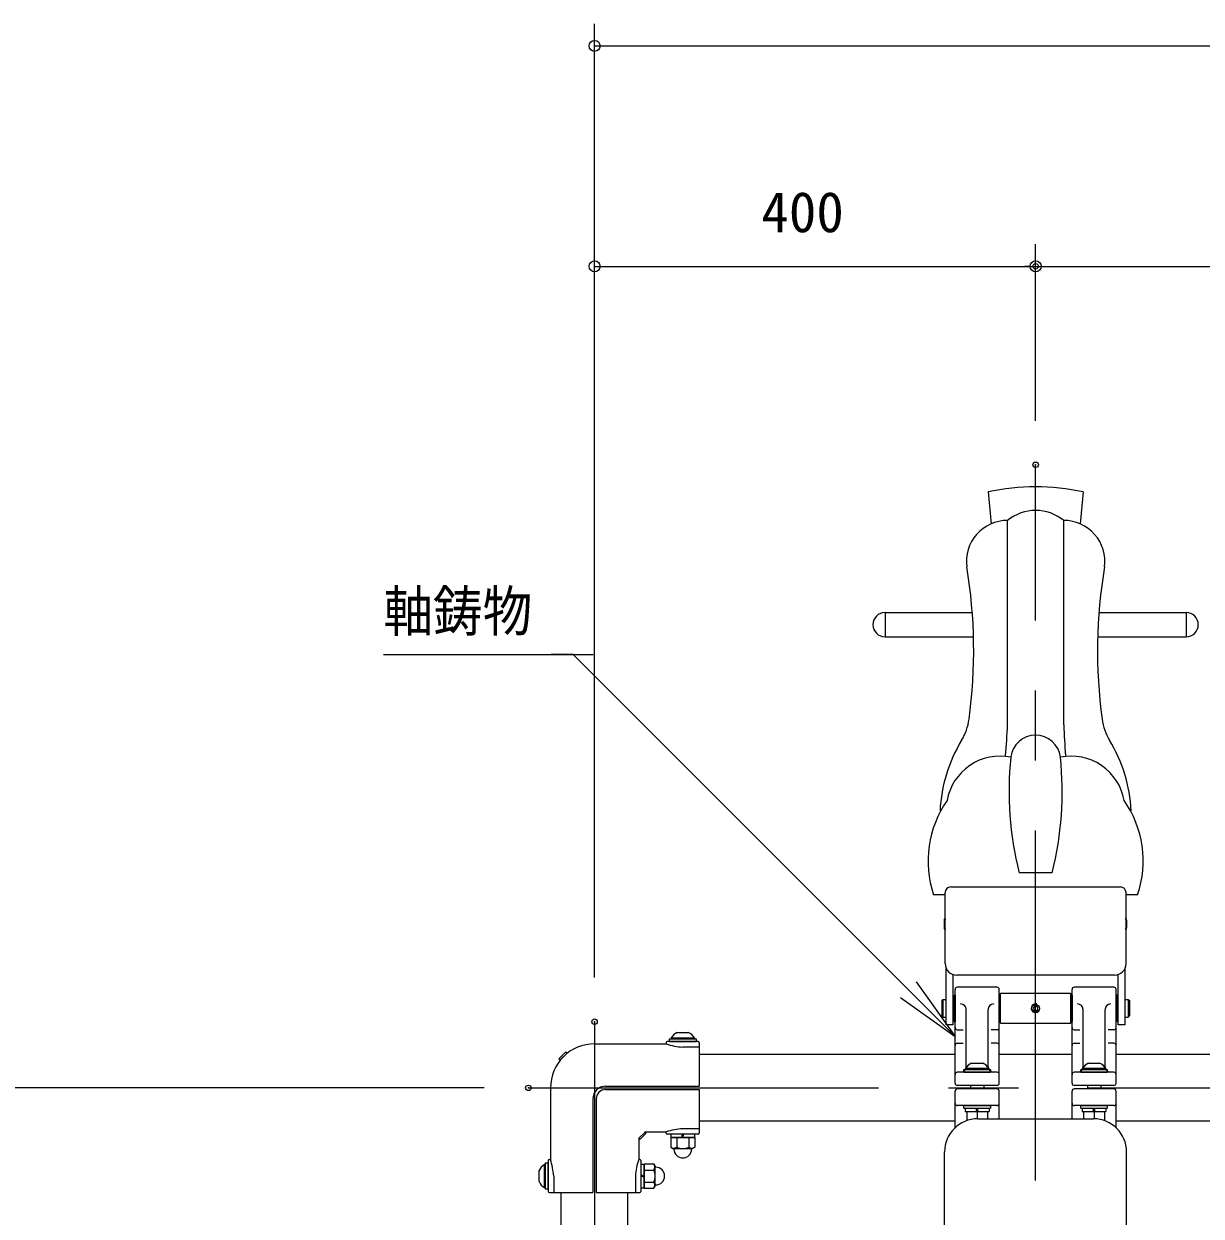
# Model space of a CAD drawing. Units: millimetres at full size, sheet at 1:10; details may follow other scales. Extents: x 5 to 8405, y -9 to 5949.
# Drawn here: x 3829 to 4897, y 2328 to 3410 of the extents above; entities that cross this region are included whole.
import ezdxf
from ezdxf.enums import TextEntityAlignment as Align

# ---------------------------------------------------------------- set-up
doc = ezdxf.new("R2010")
doc.units = ezdxf.units.MM
doc.header["$LTSCALE"] = 10
doc.header["$PDMODE"] = 32
doc.header["$PDSIZE"] = 5
doc.linetypes.add('USER2', pattern=[50.8, 31.75, -6.35, 6.35, -6.35])
doc.layers.add('LY_5', color=7, linetype='Continuous', lineweight=0)
doc.layers.add('LY_6', color=7, linetype='Continuous', lineweight=0)
doc.styles.add('ＭＳ ゴシック', font='')
doc.styles.get('ＭＳ ゴシック').set_extended_font_data('MS Gothic')

# ---------------------------------------------------------------- blocks, each defined once
blk = doc.blocks.new('-016-_DOTBLANK')
at = {"color": 7, "linetype": 'Continuous', "lineweight": 0}
blk.add_line((-0.5, 0), (-1, 0), dxfattribs=at)
blk.add_circle((0, 0), 0.5, dxfattribs=at)
blk = doc.blocks.new('-003-_U3')
at = {"color": 7, "linetype": 'Continuous', "lineweight": 0}
for p, q in [((-1, 0.1667), (0, 0)), ((0, 0), (-1, 0)), ((-1, -0.1667), (0, 0))]:
    blk.add_line(p, q, dxfattribs=at)

msp = doc.modelspace()

# ---------------------------------------------------------------- linework, layer by layer
at = {"layer": 'LY_5', "linetype": 'USER2'}
for p, q in [((4747, 1852.48), (4747, 3009.73)), ((4347, 2504.48), (4347, 1674.48)), ((4287, 2444.48), (5207, 2444.48))]:
    msp.add_line(p, q, dxfattribs=at)
at = {"layer": 'LY_5'}
for p, q in [((4703.83, 2985.14), (4706.55, 2956.12)), ((4790.17, 2985.14), (4787.45, 2956.12)), ((4721.5, 2773.68), (4721.5, 2959.25)), ((4772.5, 2773.68), (4772.5, 2959.25)), ((4610.5, 2875.73), (4610.5, 2853.73)), ((4610.5, 2875.73), (4689.56, 2875.73)), ((4804.44, 2875.73), (4883.5, 2875.73)), ((4883.5, 2875.73), (4883.5, 2853.73)), ((4610.5, 2853.73), (4690.7, 2853.73)), ((4803.3, 2853.73), (4883.5, 2853.73)), ((4762, 2639.71), (4732, 2639.71)), ((4665, 2619.73), (4654.5, 2619.73)), ((4665, 2557.23), (4665, 2621.73)), ((4670, 2626.73), (4824, 2626.73)), ((4829, 2557.23), (4829, 2621.73)), ((4839.5, 2619.73), (4829, 2619.73)), ((4664.5, 2588.48), (4664.5, 2597.98)), ((4664.5, 2597.98), (4665.7, 2597.98)), ((4829.5, 2597.98), (4828.3, 2597.98)), ((4829.5, 2588.48), (4829.5, 2597.98)), ((4664.5, 2588.48), (4665.7, 2588.48)), ((4829.5, 2588.48), (4828.3, 2588.48)), ((4666, 2501.73), (4666, 2552.76)), ((4828, 2552.76), (4828, 2501.73)), ((4672, 2547.33), (4672, 2501.73)), ((4818.5, 2546.73), (4675.5, 2546.73)), ((4822, 2501.73), (4822, 2547.33)), ((4674, 2448.73), (4674, 2533.73)), ((4712, 2535.73), (4676, 2535.73)), ((4714, 2448.73), (4714, 2533.73)), ((4780, 2448.73), (4780, 2533.73)), ((4818, 2535.73), (4782, 2535.73)), ((4820, 2448.73), (4820, 2533.73)), ((4662, 2523.73), (4663, 2524.73)), ((4662, 2523.73), (4662, 2509.73)), ((4663, 2524.73), (4663, 2508.73)), ((4663, 2524.73), (4666, 2524.73)), ((4672, 2524.73), (4672.95, 2524.73)), ((4673, 2528.73), (4673, 2504.73)), ((4673, 2528.73), (4674, 2528.73)), ((4674, 2528.73), (4674, 2504.73)), ((4714, 2528.73), (4714, 2504.73)), ((4715, 2528.73), (4714, 2528.73)), ((4715, 2529.83), (4715.5, 2530.33)), ((4715, 2529.83), (4715, 2503.63)), ((4715, 2528.73), (4715, 2504.73)), ((4715.5, 2530.33), (4778.5, 2530.33)), ((4778.5, 2530.33), (4779, 2529.83)), ((4779, 2503.63), (4779, 2529.83)), ((4779, 2528.73), (4779, 2504.73)), ((4779, 2528.73), (4780, 2528.73)), ((4780, 2528.73), (4780, 2504.73)), ((4820, 2528.73), (4820, 2504.73)), ((4821, 2528.73), (4820, 2528.73)), ((4821, 2528.73), (4821, 2504.73)), ((4821, 2524.73), (4822, 2524.73)), ((4828, 2524.73), (4831, 2524.73)), ((4831, 2524.73), (4832, 2523.73)), ((4831, 2524.73), (4831, 2508.73)), ((4832, 2523.73), (4832, 2509.73)), ((4662, 2509.73), (4663, 2508.73)), ((4684, 2463.73), (4684, 2515.65)), ((4704, 2463.73), (4704, 2515.65)), ((4745.85, 2518.73), (4744.69, 2516.73)), ((4744.69, 2516.73), (4745.85, 2514.73)), ((4748.15, 2518.73), (4745.85, 2518.73)), ((4745.85, 2514.73), (4748.15, 2514.73)), ((4749.31, 2516.73), (4748.15, 2518.73)), ((4748.15, 2514.73), (4749.31, 2516.73)), ((4790, 2463.73), (4790, 2515.65)), ((4810, 2463.73), (4810, 2515.65)), ((4831, 2508.73), (4832, 2509.73)), ((4663, 2508.73), (4666, 2508.73)), ((4672, 2501.73), (4666, 2501.73)), ((4672, 2508.73), (4672.95, 2508.73)), ((4673, 2504.73), (4674, 2504.73)), ((4715, 2504.73), (4714, 2504.73)), ((4715, 2503.63), (4715.5, 2503.13)), ((4715.5, 2503.13), (4778.5, 2503.13)), ((4779, 2503.63), (4778.5, 2503.13)), ((4779, 2504.73), (4780, 2504.73)), ((4821, 2504.73), (4820, 2504.73)), ((4821, 2508.73), (4822, 2508.73)), ((4828, 2501.73), (4822, 2501.73)), ((4828, 2508.73), (4831, 2508.73)), ((4415, 2486.48), (4415, 2488.98)), ((4415, 2488.98), (4439, 2488.98)), ((4416.5, 2489.98), (4437.5, 2489.98)), ((4416.5, 2489.98), (4416.5, 2488.98)), ((4416.5, 2488.98), (4437.5, 2488.98)), ((4422, 2494.78), (4432, 2494.78)), ((4437.5, 2489.98), (4437.5, 2488.98)), ((4439, 2488.98), (4439, 2486.48)), ((4676, 2497.27), (4681.24, 2497.27)), ((4712, 2497.27), (4706.76, 2497.27)), ((4782, 2497.27), (4787.24, 2497.27)), ((4818, 2497.27), (4812.76, 2497.27)), ((4314.73, 2470.9), (4320.74, 2476.92)), ((4322, 2476.05), (4320.74, 2476.92)), ((4347, 2484.48), (4412, 2484.48)), ((4412, 2485.48), (4412, 2484.48)), ((4441, 2486.48), (4413, 2486.48)), ((4415, 2486.48), (4439, 2486.48)), ((4442, 2481.5), (4427, 2481.5)), ((4442, 2485.48), (4442, 2445.98)), ((4676, 2484.92), (4681.24, 2484.92)), ((4712, 2484.92), (4706.76, 2484.92)), ((4782, 2484.92), (4787.24, 2484.92)), ((4818, 2484.92), (4812.76, 2484.92)), ((4314.73, 2470.9), (4315.63, 2469.68)), ((4315.63, 2469.68), (4322, 2476.05)), ((4315.82, 2469.5), (4315.63, 2469.68)), ((4322.18, 2475.86), (4322, 2476.05)), ((4674, 2474.73), (4442, 2474.73)), ((4689, 2467.03), (4699, 2467.03)), ((4780, 2474.73), (4714, 2474.73)), ((4795, 2467.03), (4805, 2467.03)), ((5052, 2474.73), (4820, 2474.73)), ((4712, 2458.73), (4676, 2458.73)), ((4682, 2458.73), (4682, 2461.23)), ((4682, 2461.23), (4706, 2461.23)), ((4682, 2458.73), (4706, 2458.73)), ((4683.5, 2462.23), (4704.5, 2462.23)), ((4683.5, 2462.23), (4683.5, 2461.23)), ((4683.5, 2461.23), (4704.5, 2461.23)), ((4704.5, 2462.23), (4704.5, 2461.23)), ((4706, 2461.23), (4706, 2458.73)), ((4818, 2458.73), (4782, 2458.73)), ((4788, 2458.73), (4788, 2461.23)), ((4788, 2461.23), (4812, 2461.23)), ((4788, 2458.73), (4812, 2458.73)), ((4789.5, 2462.23), (4810.5, 2462.23)), ((4789.5, 2462.23), (4789.5, 2461.23)), ((4789.5, 2461.23), (4810.5, 2461.23)), ((4810.5, 2462.23), (4810.5, 2461.23)), ((4812, 2461.23), (4812, 2458.73)), ((4307, 2444.48), (4307, 2379.48)), ((4357, 2445.98), (4442, 2445.98)), ((4712, 2446.73), (4676, 2446.73)), ((4688, 2446.73), (4688, 2443.48)), ((4700, 2446.73), (4700, 2443.48)), ((4818, 2446.73), (4782, 2446.73)), ((4794, 2446.73), (4794, 2443.48)), ((4806, 2446.73), (4806, 2443.48)), ((4345.5, 2434.48), (4345.5, 2349.48)), ((4348.5, 2434.48), (4348.5, 2349.48)), ((4357, 2442.98), (4442, 2442.98)), ((4442, 2442.98), (4442, 2403.48)), ((4674, 2408.39), (4674, 2441.48)), ((4712, 2443.48), (4676, 2443.48)), ((4714, 2416.48), (4714, 2441.48)), ((4780, 2416.48), (4780, 2441.48)), ((4818, 2443.48), (4782, 2443.48)), ((4820, 2408.39), (4820, 2441.48)), ((4712, 2428.48), (4676, 2428.48)), ((4682, 2425.98), (4682, 2428.48)), ((4682, 2428.48), (4706, 2428.48)), ((4682, 2425.98), (4706, 2425.98)), ((4683.25, 2425.98), (4683.25, 2422.98)), ((4683.25, 2425.98), (4704.75, 2425.98)), ((4683.25, 2422.98), (4704.75, 2422.98)), ((4684.5, 2422.98), (4703.5, 2422.98)), ((4684.5, 2422.98), (4684.5, 2414.77)), ((4693.83, 2422.98), (4693.03, 2425.98)), ((4694, 2422.98), (4694, 2416.48)), ((4694.97, 2422.98), (4694.17, 2425.98)), ((4703.5, 2422.98), (4703.5, 2416.48)), ((4704.75, 2425.98), (4704.75, 2422.98)), ((4706, 2428.48), (4706, 2425.98)), ((4818, 2428.48), (4782, 2428.48)), ((4788, 2425.98), (4788, 2428.48)), ((4788, 2428.48), (4812, 2428.48)), ((4788, 2425.98), (4812, 2425.98)), ((4789.25, 2425.98), (4789.25, 2422.98)), ((4789.25, 2425.98), (4810.75, 2425.98)), ((4789.25, 2422.98), (4810.75, 2422.98)), ((4790.5, 2422.98), (4809.5, 2422.98)), ((4790.5, 2422.98), (4790.5, 2416.48)), ((4799.83, 2422.98), (4799.03, 2425.98)), ((4800, 2422.98), (4800, 2416.48)), ((4800.97, 2422.98), (4800.17, 2425.98)), ((4809.5, 2422.98), (4809.5, 2414.77)), ((4810.75, 2425.98), (4810.75, 2422.98)), ((4812, 2428.48), (4812, 2425.98)), ((4674, 2414.23), (4442, 2414.23)), ((4694.5, 2416.48), (4799.5, 2416.48)), ((5052, 2414.23), (4820, 2414.23)), ((4387.14, 2398.73), (4392.75, 2404.34)), ((4388.28, 2397.97), (4393.51, 2403.2)), ((4392.67, 2404.47), (4393.51, 2403.2)), ((4393, 2404.48), (4412, 2404.48)), ((4412, 2403.48), (4412, 2404.48)), ((4441, 2402.48), (4413, 2402.48)), ((4416.25, 2402.48), (4416.25, 2399.48)), ((4437.75, 2402.48), (4416.25, 2402.48)), ((4426.03, 2399.48), (4426.83, 2402.48)), ((4442, 2407.46), (4427, 2407.46)), ((4427.17, 2399.48), (4427.97, 2402.48)), ((4437.75, 2402.48), (4437.75, 2399.48)), ((4387, 2398.48), (4387, 2379.48)), ((4387.01, 2398.82), (4388.28, 2397.97)), ((4416.03, 2399.48), (4416.03, 2390.62)), ((4416.03, 2399.48), (4437.97, 2399.48)), ((4416.03, 2390.62), (4418, 2389.48)), ((4437.75, 2399.48), (4416.25, 2399.48)), ((4421.52, 2399.48), (4421.52, 2390.62)), ((4432.48, 2399.48), (4432.48, 2390.62)), ((4437.97, 2390.62), (4436, 2389.48)), ((4437.97, 2399.48), (4437.97, 2390.62)), ((4418, 2389.48), (4436, 2389.48)), ((4419, 2388.98), (4419, 2389.48)), ((4435, 2388.98), (4435, 2389.48)), ((4664.5, 2144.48), (4664.5, 2386.48)), ((4829.5, 2144.48), (4829.5, 2386.48)), ((4296.7, 2359.48), (4296.7, 2369.48)), ((4301.5, 2353.98), (4301.5, 2374.98)), ((4301.5, 2374.98), (4302.5, 2374.98)), ((4302.5, 2376.48), (4305, 2376.48)), ((4302.5, 2352.48), (4302.5, 2376.48)), ((4302.5, 2353.98), (4302.5, 2374.98)), ((4305, 2378.48), (4305, 2350.48)), ((4305, 2352.48), (4305, 2376.48)), ((4306, 2379.48), (4307, 2379.48)), ((4388, 2379.48), (4387, 2379.48)), ((4389, 2378.48), (4389, 2350.48)), ((4389, 2375.23), (4392, 2375.23)), ((4389, 2375.23), (4389, 2353.73)), ((4392, 2375.45), (4400.86, 2375.45)), ((4392, 2353.51), (4392, 2375.45)), ((4392, 2375.23), (4392, 2353.73)), ((4392, 2369.97), (4400.86, 2369.97)), ((4400.86, 2375.45), (4402, 2373.48)), ((4402, 2355.48), (4402, 2373.48)), ((4402.5, 2372.48), (4402, 2372.48)), ((4309.98, 2364.48), (4309.98, 2349.48)), ((4384.02, 2364.48), (4384.02, 2349.48)), ((4392, 2364.65), (4389, 2365.45)), ((4392, 2363.51), (4389, 2364.31)), ((4392, 2359), (4400.86, 2359)), ((4301.5, 2353.98), (4302.5, 2353.98)), ((4305, 2352.48), (4302.5, 2352.48)), ((4306, 2349.48), (4345.5, 2349.48)), ((4316.75, 1844.48), (4316.75, 2349.48)), ((4348.5, 2349.48), (4388, 2349.48)), ((4377.25, 1844.48), (4377.25, 2349.48)), ((4389, 2353.73), (4392, 2353.73)), ((4392, 2353.51), (4400.86, 2353.51)), ((4400.86, 2353.51), (4402, 2355.48)), ((4402.5, 2356.48), (4402, 2356.48))]:
    msp.add_line(p, q, dxfattribs=at)
msp.add_circle((4747, 2516.73), 3.4, dxfattribs=at)
for centre, radius, start, end in [((4747, 2784.73), 205, 77.8439, 102.1561), ((4747, 2927.93), 40.39, 50.84862, 129.15138), ((4721.52, 2921.93), 37.33, 90.02616, 187.36946), ((4772.48, 2921.93), 37.33, 352.63054, 89.97384), ((4233.63, 2841.07), 457.24, 352.19037, 9.57737), ((5260.37, 2841.07), 457.24, 170.42263, 187.80963), ((4610.5, 2864.73), 11, 90, 270), ((4883.5, 2864.73), 11, 270, 90), ((4637.1, 2785.73), 50, 328.84532, 352.19037), ((4245.06, 2789.59), 476.71, 354.74352, 358.08733), ((5248.94, 2789.59), 476.71, 181.91267, 185.25648), ((4856.9, 2785.73), 50, 187.80963, 211.15469), ((4797.02, 2689.05), 136.88, 148.84531, 177.18585), ((4747, 2741.82), 22.66, 6.73292, 173.26708), ((4696.98, 2689.05), 136.88, 2.81415, 31.15469), ((4714.8, 2696.56), 48.89, 78.55691, 169.81513), ((5025.99, 2713.41), 303.09, 174.11585, 194.07316), ((4468.01, 2713.41), 303.09, 345.92685, 5.88415), ((4779.2, 2696.56), 48.89, 10.18487, 101.44309), ((4745.15, 2650.42), 95.7, 145.07786, 198.70241), ((4748.85, 2650.42), 95.7, 341.29759, 34.92214), ((4670, 2621.73), 5, 90, 180), ((4824, 2621.73), 5, 0, 90), ((4720.81, 2593.23), 56.51, 175.17794, 184.82206), ((4773.19, 2593.23), 56.51, 355.17794, 4.82206), ((4675.5, 2557.23), 10.5, 180, 269.99994), ((4818.5, 2557.23), 10.5, 269.99994, 0), ((4676, 2533.73), 2, 90, 180), ((4712, 2533.73), 2, 0, 90), ((4782, 2533.73), 2, 90, 180), ((4818, 2533.73), 2, 0, 90), ((4679, 2515.65), 5, 0, 90), ((4709, 2515.65), 5, 90, 180), ((4747, 2516.73), 4, 75.52249, 345.52249), ((4785, 2515.65), 5, 0, 90), ((4815, 2515.65), 5, 90, 180), ((4676, 2499.27), 2, 180, 270), ((4676, 2499.27), 2, 180, 270), ((4712, 2499.27), 2, 270, 0), ((4712, 2499.27), 2, 270, 0), ((4782, 2499.27), 2, 180, 270), ((4782, 2499.27), 2, 180, 270), ((4818, 2499.27), 2, 270, 0), ((4818, 2499.27), 2, 270, 0), ((4427, 2483.5), 12.34, 113.90552, 148.31866), ((4427, 2483.5), 12.34, 31.68134, 66.09448), ((4347, 2444.48), 40, 90, 180), ((4413, 2485.48), 1, 90, 180), ((4429.09, 2531.28), 49.82, 249.9379, 267.59421), ((4441, 2485.48), 1, 0, 90), ((4676, 2482.92), 2, 90, 180), ((4676, 2482.92), 2, 90, 180), ((4712, 2482.92), 2, 0, 90), ((4712, 2482.92), 2, 0, 90), ((4782, 2482.92), 2, 90, 180), ((4782, 2482.92), 2, 90, 180), ((4818, 2482.92), 2, 0, 90), ((4818, 2482.92), 2, 0, 90), ((4694, 2455.75), 12.34, 113.90552, 148.31866), ((4694, 2455.75), 12.34, 31.68134, 66.09448), ((4800, 2455.75), 12.34, 113.90552, 148.31866), ((4800, 2455.75), 12.34, 31.68134, 66.09448), ((4676, 2456.73), 2, 90, 180), ((4679, 2463.73), 5, 270, 0), ((4709, 2463.73), 5, 180, 270), ((4712, 2456.73), 2, 0, 90), ((4782, 2456.73), 2, 90, 180), ((4785, 2463.73), 5, 270, 0), ((4815, 2463.73), 5, 180, 270), ((4818, 2456.73), 2, 0, 90), ((4357, 2434.48), 11.5, 90, 180), ((4676, 2448.73), 2, 180, 270), ((4712, 2448.73), 2, 270, 0), ((4782, 2448.73), 2, 180, 270), ((4818, 2448.73), 2, 270, 0), ((4357, 2434.48), 8.5, 90, 180), ((4676, 2441.48), 2, 90, 180), ((4712, 2441.48), 2, 0, 90), ((4782, 2441.48), 2, 90, 180), ((4818, 2441.48), 2, 0, 90), ((4676, 2430.48), 2, 180, 270), ((4712, 2430.48), 2, 270, 0), ((4782, 2430.48), 2, 180, 270), ((4818, 2430.48), 2, 270, 0), ((4694.5, 2386.48), 30, 90, 180), ((4799.5, 2386.48), 30, 0, 90), ((4393, 2398.48), 6, 90, 93.18968), ((4429.09, 2357.68), 49.82, 92.40579, 110.0621), ((4413, 2403.48), 1, 180, 270), ((4441, 2403.48), 1, 270, 0), ((4393, 2398.48), 6, 176.81032, 180), ((4418.77, 2395.37), 5.49, 240.00001, 299.99999), ((4427, 2403.28), 13.8, 246.57346, 293.42654), ((4435.23, 2395.37), 5.49, 240.00001, 299.99999), ((4427, 2388.98), 8, 180, 0), ((4307.98, 2364.48), 12.34, 121.68134, 156.09448), ((4306, 2378.48), 1, 90, 180), ((4246, 2359.57), 64.17, 4.39038, 18.07739), ((4448, 2359.57), 64.17, 161.92261, 175.60962), ((4388, 2378.48), 1, 0, 90), ((4396.11, 2372.71), 5.49, 330.00001, 29.99999), ((4388.2, 2364.48), 13.8, 336.57346, 23.42654), ((4402.5, 2364.48), 8, 270, 90), ((4307.98, 2364.48), 12.34, 203.90552, 238.31866), ((4396.11, 2356.26), 5.49, 330.00001, 29.99999), ((4306, 2350.48), 1, 180, 270), ((4388, 2350.48), 1, 270, 0)]:
    msp.add_arc(centre, radius, start, end, dxfattribs=at)
at = {"layer": 'LY_6'}
for p, q in [((4347, 2544.48), (4347, 3409.73)), ((4347, 3389.73), (5147, 3389.73)), ((4347, 2544.48), (4347, 3209.73)), ((4747, 3049.73), (4747, 3209.73)), ((4747, 3049.73), (4747, 3209.73)), ((4347, 3189.73), (4747, 3189.73)), ((4747, 3189.73), (5147, 3189.73)), ((4155.49, 2837.6), (4345.86, 2837.6)), ((4327.49, 2837.6), (4307.49, 2837.6)), ((4631.57, 2533.52), (4327.49, 2837.6)), ((4247, 2444.48), (3727, 2444.48))]:
    msp.add_line(p, q, dxfattribs=at)
for p in [(4747, 3189.73), (4747, 3009.73), (4747, 3009.73), (4347, 2504.48), (4347, 2504.48), (4287, 2444.48)]:
    msp.add_point(p, dxfattribs=at)

# ---------------------------------------------------------------- block references
for name, p, xscale, yscale, rotation in [('-016-_DOTBLANK', (4347, 3389.73), 10, 10, 180), ('-016-_DOTBLANK', (4347, 3189.73), 10, 10, 180), ('-016-_DOTBLANK', (4747, 3189.73), 10, 10, 180), ('-003-_U3', (4674, 2491.09), 60, 60, 315)]:
    msp.add_blockref(name, p, dxfattribs=dict(at, xscale=xscale, yscale=yscale, rotation=rotation))
at = {"layer": 'LY_6', "xscale": 10, "yscale": 10}
msp.add_blockref('-016-_DOTBLANK', (4747, 3189.73), dxfattribs=at)

# ---------------------------------------------------------------- texts
at = {"layer": 'LY_6', "style": 'ＭＳ ゴシック'}
msp.add_text('400', height=36.66, dxfattribs=at).set_placement((4498.26, 3209.73), align=Align.BOTTOM_LEFT)
at = {"layer": 'LY_6', "style": 'ＭＳ ゴシック', "width": 0.9}
msp.add_text('軸鋳物', height=36.66, dxfattribs=at).set_placement((4155.49, 2847.6), align=Align.BOTTOM_LEFT)

doc.saveas('drawing.dxf')
